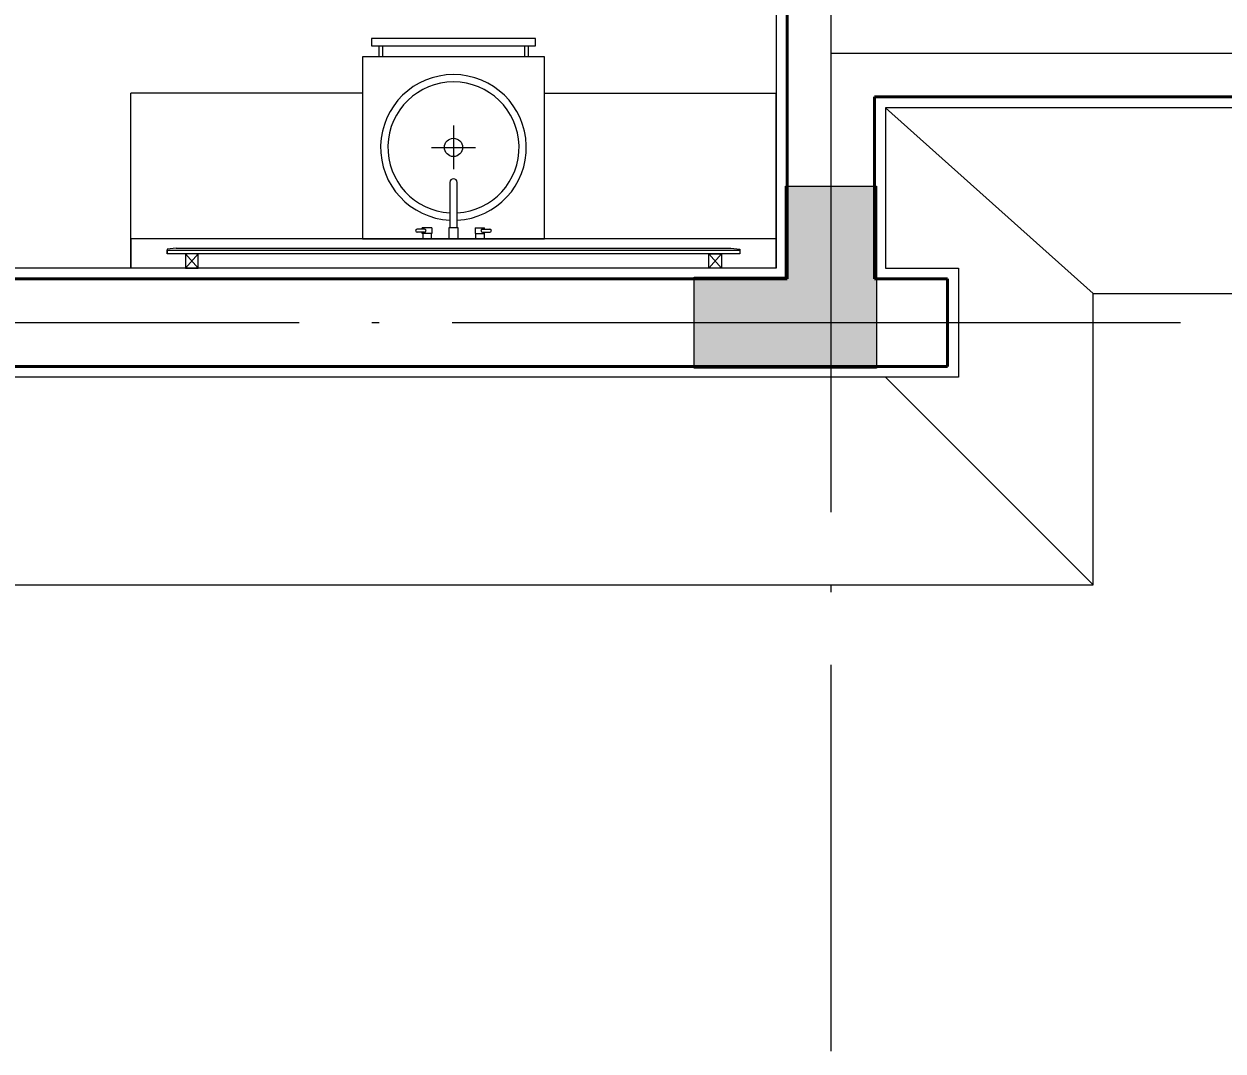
# Model space of a CAD drawing. Extents: x 577108 to 1042908, y 41950 to 81950.
# Drawn here: x 613343 to 616635, y 53126 to 55946 of the extents above; entities that cross this region are included whole.
import ezdxf

# ---------------------------------------------------------------- set-up
doc = ezdxf.new("R2010")
doc.units = 0
doc.header["$LTSCALE"] = 1000
doc.header["$MEASUREMENT"] = 0
doc.linetypes.add('DOTE', pattern=[2.42, 2, -0.2, 0.02, -0.2])
doc.layers.get('0').update_dxf_attribs({"linetype": 'CONTINUOUS', "lineweight": 13})
doc.layers.get('Defpoints').update_dxf_attribs({"linetype": 'CONTINUOUS', "lineweight": 5})
for name, color, linetype, lineweight in [('AXIS', 3, 'CONTINUOUS', 15), ('COLU', 2, 'CONTINUOUS', 5), ('DOTE', 1, 'DOTE', 0), ('fix', 6, 'CONTINUOUS', 15), ('FIXTURE', 2, 'CONTINUOUS', 5), ('hatch', 8, 'CONTINUOUS', 5), ('PM-fs', 8, 'CONTINUOUS', 0), ('wall', 2, 'CONTINUOUS', 40), ('粉刷', 4, 'CONTINUOUS', 5)]:
    doc.layers.add(name, color=color, linetype=linetype, lineweight=lineweight)
doc.styles.add('DIM_FONT', font='SIMPLEX.shx', dxfattribs={"width": 0.8, "bigfont": 'hztxt.shx'})
doc.dimstyles.new('DIMN', dxfattribs={"dimtxt": 300, "dimasz": 100, "dimexe": 250, "dimexo": 300, "dimgap": 150, "dimtad": 1, "dimdec": 0, "dimzin": 0, "dimdsep": 46, "dimtxsty": 'DIM_FONT', "dimblk": 'ARCHTICK', "dimcen": 0.09, "dimclrt": 7, "dimazin": 2, "dimtfac": 1, "dimtdec": 0, "dimtix": 1, "dimtmove": 2, "dimatfit": 3, "dimldrblk": 'ARCHTICK', "dimfxl": 0, "dimtolj": 1, "dimtzin": 0, "dimarcsym": 0})

# ---------------------------------------------------------------- blocks, each defined once
blk = doc.blocks.new('TF0504P-Acacia')
at = {"layer": 'FIXTURE'}
for p, q in [((-0.0795, -0.0182), (-0.0997, -0.0182)), ((-0.0795, -0.0268), (-0.0997, -0.0268)), ((-0.0595, -0.03), (-0.0855, -0.03)), ((0.0595, -0.03), (0.0855, -0.03)), ((0.0795, -0.0182), (0.0997, -0.0182)), ((0.0795, -0.0268), (0.0997, -0.0268))]:
    blk.add_line(p, q, dxfattribs=at)
at = {"layer": 'FIXTURE', "color": 24, "lineweight": 13}
for p, q in [((0, -0.311), (0, -0.191)), ((0.06, -0.251), (-0.06, -0.251))]:
    blk.add_line(p, q, dxfattribs=at)
at = {"layer": 'FIXTURE'}
for points in [[(-0.0841, -0.015), (-0.0841, 0)], [(-0.0609, -0.015), (-0.0609, 0)], [(-0.013, 0), (-0.013, -0.03), (0.013, -0.03), (0.013, 0)], [(0.0609, -0.015), (0.0609, 0)], [(0.0841, -0.015), (0.0841, 0)], [(-0.0595, -0.03), (-0.0595, -0.015), (-0.0855, -0.015), (-0.0855, -0.0182)], [(-0.0855, -0.0268), (-0.0855, -0.03)], [(0.0595, -0.03), (0.0595, -0.015), (0.0855, -0.015), (0.0855, -0.0182)], [(0.0855, -0.0268), (0.0855, -0.03)]]:
    blk.add_lwpolyline(points, dxfattribs=at)
blk.add_lwpolyline([(-0.01, -0.03), (-0.01, -0.155, 0.414214), (0, -0.165), (0, -0.165, 0.414214), (0.01, -0.155), (0.01, -0.03)], format="xyb", dxfattribs=at)
at = {"layer": 'FIXTURE', "color": 24, "lineweight": 13}
blk.add_circle((0, -0.251), 0.025, dxfattribs=at)
at = {"layer": 'FIXTURE'}
for centre, radius, start, end in [((-0.0997, -0.0225), 0.00428, 90, 270), ((-0.0795, -0.0225), 0.00428, 270, 90), ((0.0795, -0.0225), 0.00428, 90, 270), ((0.0997, -0.0225), 0.00428, 270, 90), ((0, -0.251), 0.2, 92.866, 87.134)]:
    blk.add_arc(centre, radius, start, end, dxfattribs=at)
at = {"layer": 'FIXTURE', "color": 3, "lineweight": 13}
blk.add_arc((0, -0.251), 0.18, 93.1847, 86.8153, dxfattribs=at)
blk = doc.blocks.new('_ArchTick')
at = {"color": 0, "linetype": 'ByBlock', "const_width": 0.4}
blk.add_lwpolyline([(-0.5, -0.5), (0.5, 0.5)], dxfattribs=at)
blk = doc.blocks.new('*D448')
at = {"layer": 'AXIS', "color": 0, "lineweight": -2, "transparency": 16777216}
for p, q in [((585058.4, 52826.3), (585058.4, 49576.3)), ((615558.4, 52826.3), (615558.4, 49576.3)), ((585058.4, 49826.3), (615558.4, 49826.3))]:
    blk.add_line(p, q, dxfattribs=at)
at = {"layer": 'Defpoints', "color": 0, "transparency": 16777216}
for p in [(585058.4, 53126.3), (615558.4, 53126.3), (615558.4, 49826.3)]:
    blk.add_point(p, dxfattribs=at)
at = {"layer": 'AXIS', "color": 0, "lineweight": -2, "transparency": 16777216, "xscale": 100, "yscale": 100, "zscale": 100, "rotation": 180}
blk.add_blockref('_ArchTick', (585058.4, 49826.3), dxfattribs=at)
at = {"layer": 'AXIS', "color": 0, "lineweight": -2, "transparency": 16777216, "xscale": 100, "yscale": 100, "zscale": 100}
blk.add_blockref('_ArchTick', (615558.4, 49826.3), dxfattribs=at)
at = {"layer": 'AXIS', "color": 7, "transparency": 16777216, "insert": (600308.4, 50126.3), "char_height": 300, "attachment_point": 5, "style": 'DIM_FONT'}
blk.add_mtext('\\A1;30500', dxfattribs=at)

msp = doc.modelspace()

# ---------------------------------------------------------------- hatches: boundary and pattern name
at = {"layer": 'hatch'}
msp.add_hatch(color=256, dxfattribs=at).paths.add_polyline_path([(615183.4301, 55001.3111), (615183.4301, 55251.3111), (615433.4301, 55251.3111), (615433.4301, 55501.3111), (615683.4301, 55501.3111), (615683.4301, 55001.3111)])

# ---------------------------------------------------------------- linework, layer by layer
at = {"layer": 'COLU'}
msp.add_lwpolyline([(615183.4301, 55001.3111), (615183.4301, 55251.3111), (615433.4301, 55251.3111), (615433.4301, 55501.3111), (615683.4301, 55501.3111), (615683.4301, 55001.3111)], close=True, dxfattribs=at)
at = {"layer": 'DOTE'}
for p, q in [((615558.4301, 71126.3111), (615558.4301, 53126.3111)), ((615558.4301, 55866.3111), (620558.4301, 55866.3111)), ((583058.4301, 55126.3111), (620558.4301, 55126.3111))]:
    msp.add_line(p, q, dxfattribs=at)
at = {"layer": 'fix'}
for p, q in [((614317.412, 55886.3877), (614317.412, 55856.3877)), ((614327.412, 55886.3877), (614327.412, 55856.3877)), ((614717.412, 55886.3877), (614717.412, 55856.3877)), ((614727.412, 55886.3877), (614727.412, 55856.3877)), ((614272.412, 55756.3877), (613636.3939, 55756.3877)), ((613636.3939, 55276.3111), (613636.3939, 55756.3877)), ((614772.412, 55756.3877), (615408.4301, 55756.3877)), ((615408.4301, 55276.3111), (615408.4301, 55756.3877)), ((613821.4159, 55275.9326), (613786.3984, 55314.9169)), ((613786.4159, 55275.9169), (613821.3984, 55314.9326)), ((615223.4081, 55275.9326), (615258.4256, 55314.9169)), ((615258.4081, 55275.9169), (615223.4256, 55314.9326))]:
    msp.add_line(p, q, dxfattribs=at)
for points in [[(614747.412, 55906.3895), (614297.412, 55906.3895), (614297.412, 55886.3877), (614747.412, 55886.3877)], [(614772.412, 55356.3877), (614772.412, 55856.3877), (614272.412, 55856.3877), (614272.412, 55356.3877)], [(613821.3984, 55314.9326), (613786.3984, 55314.9169), (613786.4159, 55275.9169), (613821.4159, 55275.9326)], [(615223.4256, 55314.9326), (615258.4256, 55314.9169), (615258.4081, 55275.9169), (615223.4081, 55275.9326)]]:
    msp.add_lwpolyline(points, close=True, dxfattribs=at)
for points in [[(615408.4301, 55356.3877), (613636.3939, 55356.3877), (613636.3939, 55276.3111)], [(613761.3912, 55330.9057), (613736.3926, 55327.8945), (613736.3939, 55314.8945)], [(613761.3912, 55330.9057), (615283.5258, 55330.8945)], [(615283.4328, 55330.9057), (615308.4314, 55327.8945), (615308.4301, 55314.8945)], [(615308.4301, 55314.8945), (613736.3939, 55314.8571), (613736.3929, 55324.8571), (615308.4311, 55324.8945)]]:
    msp.add_lwpolyline(points, dxfattribs=at)
at = {"layer": 'PM-fs'}
for p, q in [((615408.4301, 56576.3111), (615408.4301, 55276.3111)), ((618408.4301, 55716.3111), (615708.4301, 55716.3111)), ((615708.4301, 55716.3111), (615708.4301, 55276.3111)), ((615408.4301, 55276.3111), (610708.4301, 55276.3111)), ((615708.4301, 55276.3111), (615908.4301, 55276.3111)), ((615908.4301, 55276.3111), (615908.4301, 54976.3111)), ((615908.4301, 54976.3111), (610208.4301, 54976.3111))]:
    msp.add_line(p, q, dxfattribs=at)
at = {"layer": 'wall'}
for p, q in [((615438.4301, 55246.3111), (615438.4301, 56546.3111)), ((618438.4301, 55746.3111), (615678.4301, 55746.3111)), ((615678.4301, 55746.3111), (615678.4301, 55246.3111)), ((610678.4301, 55246.3111), (615438.4301, 55246.3111)), ((615678.4301, 55246.3111), (615878.4301, 55246.3111)), ((615878.4301, 55246.3111), (615878.4301, 55006.3111)), ((615878.4301, 55006.3111), (610238.4301, 55006.3111))]:
    msp.add_line(p, q, dxfattribs=at)
at = {"layer": '粉刷'}
for p, q in [((615708.4301, 55716.3111), (616278.4301, 55206.3111)), ((615708.4301, 54976.3111), (616278.4301, 54406.3111))]:
    msp.add_line(p, q, dxfattribs=at)
msp.add_lwpolyline([(607898.43, 55376.3111), (607898.43, 55006.3111), (609838.4301, 55006.3111), (609838.4301, 54406.3111), (616278.4301, 54406.3111), (616278.4301, 55206.3111), (619072.0147, 55206.3111)], dxfattribs=at)

# ---------------------------------------------------------------- block references
at = {"layer": 'fix', "xscale": 1000, "yscale": 1000, "zscale": 1000, "rotation": 180}
msp.add_blockref('TF0504P-Acacia', (614522.412, 55356.3873), dxfattribs=at)

# ---------------------------------------------------------------- dimensions: what is measured, and where the dimension line sits
at = {"layer": 'AXIS'}
dim = msp.add_aligned_dim(p1=(585058.4301, 53126.3111), p2=(615558.4301, 53126.3111), distance=-3300, dimstyle='DIMN', dxfattribs=at)
dim.commit()
dim.dimension.update_dxf_attribs({"geometry": '*D448', "text_midpoint": (600308.4301, 50126.3111)})

doc.saveas('drawing.dxf')
